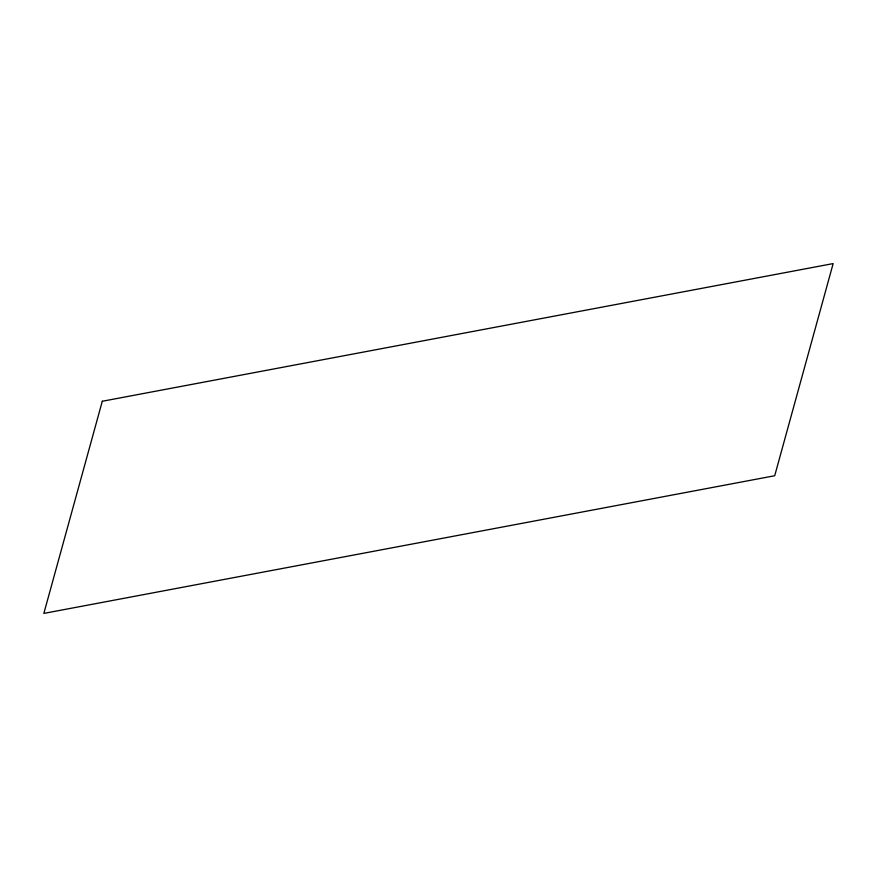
<?xml version="1.0" encoding="UTF-8"?>
<svg xmlns="http://www.w3.org/2000/svg" width="877" height="877" viewBox="0 0 877 877"><rect width="100%" height="100%" fill="white"/><g stroke="black" fill="none" stroke-linecap="round" stroke-linejoin="round"><path stroke-width="1.32" d="M102.291 401.26L43.85 613.407L774.709 475.74L833.15 263.593L102.291 401.26"/></g></svg>
